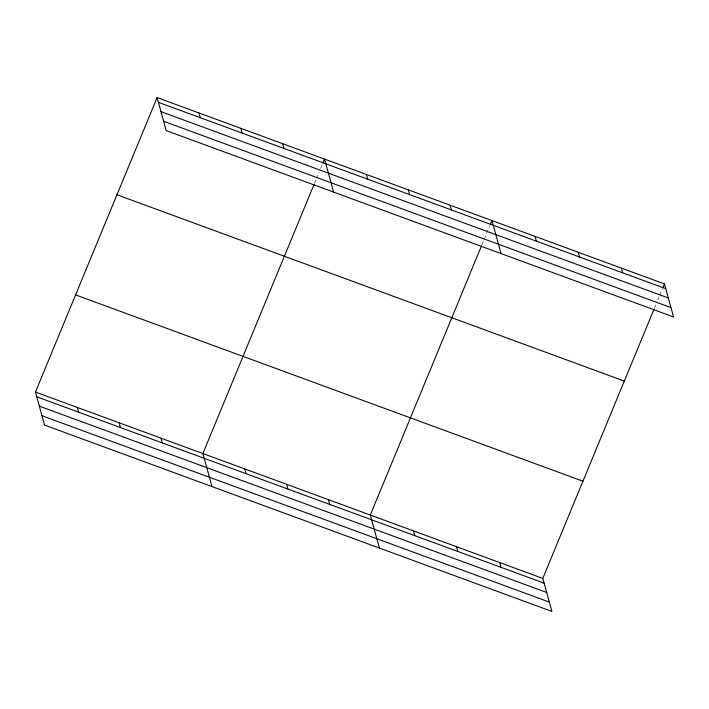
<?xml version="1.0" encoding="UTF-8"?>
<svg xmlns="http://www.w3.org/2000/svg" width="709" height="709" viewBox="0 0 709 709"><rect width="100%" height="100%" fill="white"/><g stroke="black" fill="none" stroke-linecap="round" stroke-linejoin="round"><path stroke-width="0.53" stroke-dasharray="3.54 2.66" d="M314.495 183.374L316.17 179.324M316.586 178.313L319.094 172.243M320.769 168.193L322.444 164.142M481.916 244.862L489.866 225.63M654.416 308.22L656.091 304.17M657.766 300.12L659.441 296.07M659.857 295.059L662.366 288.988"/><path stroke-width="1.06" d="M653.999 309.23L542.802 578.393L551.894 611.415L44.543 425.081L35.45 392.059L157.106 97.585L664.457 283.919L673.55 316.941L166.198 130.607L157.106 97.585M314.078 184.384L202.871 453.556L211.973 486.569M322.861 163.132L324.527 159.082L333.629 192.095M481.5 245.872L370.302 515.044L379.395 548.057M490.282 224.62L491.957 220.57L501.05 253.583M662.782 287.969L664.457 283.919M158.417 102.344L665.769 288.678M160.987 111.668L668.339 298.002M163.628 121.274L670.98 307.609M116.958 194.762L624.31 381.096M75.597 294.891L582.949 481.225M35.45 392.059L542.802 578.393M36.762 396.818L544.113 583.153M39.332 406.142L546.683 592.476M41.973 415.749L549.324 602.083M621.332 268.082L622.644 272.841M578.207 252.244L579.519 257.004M535.082 236.407L536.394 241.166M450.1 205.193L451.411 209.953M408.242 189.826L409.554 194.576M499.677 562.556L500.988 567.315M366.385 174.449L367.696 179.209M456.552 546.719L457.863 551.478M413.427 530.881L414.738 535.641M282.678 143.705L283.981 148.465M240.821 128.338L242.132 133.088M328.444 499.668L329.756 504.427M198.963 112.961L200.275 117.721M286.587 484.3L287.898 489.05M244.729 468.924L246.041 473.683M161.023 438.18L162.326 442.939M119.165 422.812L120.477 427.562M77.308 407.436L78.619 412.195"/></g></svg>
